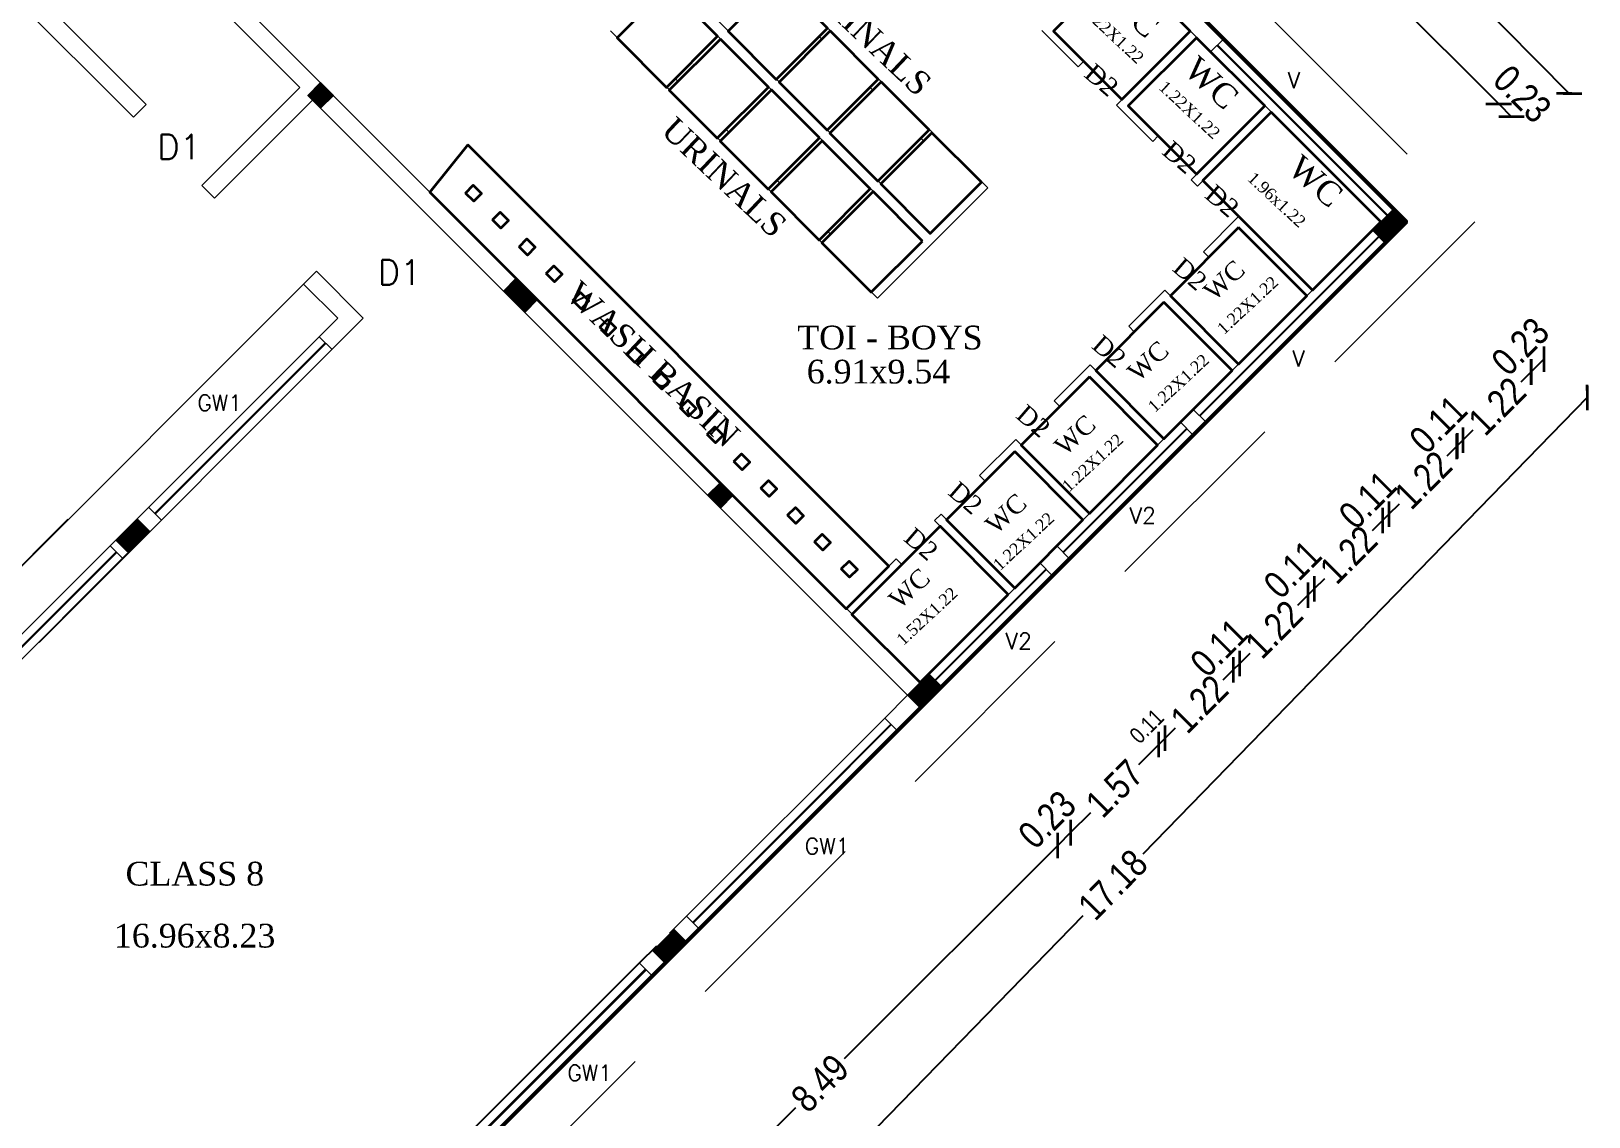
# Model space of a CAD drawing. Header units: metres. Extents: x 43 to 977, y 102 to 459.
# Drawn here: x 578.72 to 598.4, y 227.75 to 241.46 of the extents above; entities that cross this region are included whole.
import ezdxf

# ---------------------------------------------------------------- set-up
doc = ezdxf.new("R2010")
doc.units = ezdxf.units.M
doc.header["$MEASUREMENT"] = 0
doc.header["$PDMODE"] = 3
doc.linetypes.add('HIDDEN', pattern=[0.375, 0.25, -0.125])
doc.layers.get('0').update_dxf_attribs({"lineweight": 0})
doc.layers.get('Defpoints').update_dxf_attribs({"lineweight": 0})
doc.layers.add('BLK_1_FLR_1_BLT_UP_AREA_EXISTING', color=10, linetype='Continuous')
for name, color, linetype, lineweight in [('BLK_1_FLR_1_URINAL', 4, 'Continuous', 35), ('BLK_1_FLR_1_WASH', 4, 'Continuous', 35), ('BLK_1_FLR_1_WATER_CLOSET', 4, 'Continuous', 35), ('Column', 1, 'Continuous', 0), ('fence', 15, 'Continuous', 0), ('hatch', 7, 'Continuous', 0), ('ILAND', 7, 'Continuous', 0), ('TEXT', 130, 'Continuous', 0), ('WALL', 7, 'Continuous', 0), ('WIN', 13, 'Continuous', 0)]:
    doc.layers.add(name, color=color, linetype=linetype, lineweight=lineweight)
doc.styles.get("Standard").update_dxf_attribs({"font": 'romans.shx'})
doc.styles.add('style2', font='romantic.ttf')
doc.styles.add('visa', font='swissc.ttf')
doc.dimstyles.new('o3', dxfattribs={"dimscale": 0.23, "dimtxt": 0.9, "dimasz": 1, "dimexe": 5, "dimexo": 9, "dimgap": 0.23, "dimtad": 0, "dimzin": 3, "dimdsep": 46, "dimtxsty": 'visa', "dimblk": 'ARCHTICK', "dimcen": 0.09, "dimse1": 1, "dimse2": 1, "dimclrd": 7, "dimclre": 256, "dimclrt": 7, "dimadec": 0, "dimazin": 0, "dimtfac": 0.23, "dimtofl": 0, "dimtmove": 2, "dimatfit": 1, "dimldrblk": 'ARCHTICK', "dimfxl": 0, "dimtolj": 1, "dimtzin": 0, "dimarcsym": 0})
pattern_1 = [(315, (2160.6142193, 5603.678033), (0.0022447263868, 0.0022447263868), [])]

# ---------------------------------------------------------------- blocks, each defined once
blk = doc.blocks.new('_ArchTick')
at = {"color": 0, "const_width": 0.15}
blk.add_lwpolyline([(-0.5, -0.5), (0.5, 0.5)], dxfattribs=at)
blk = doc.blocks.new('*D221')
at = {"layer": 'Defpoints', "color": 0, "lineweight": 30}
for p in [(585.953, 246.311), (597.259, 240.538), (594.918, 238.196)]:
    blk.add_point(p, dxfattribs=at)
at = {"layer": 'WALL', "color": 7, "lineweight": -2}
for p, q in [((588.719, 249.077), (592.608, 245.189)), ((597.259, 240.538), (593.371, 244.426))]:
    blk.add_line(p, q, dxfattribs=at)
at = {"layer": 'WALL', "color": 7, "lineweight": -2, "xscale": 0.23, "yscale": 0.23, "zscale": 0.23}
for p, rotation in [((588.719, 249.077), 135.0000000061167), ((597.259, 240.538), 315.0000000061167)]:
    blk.add_blockref('_ArchTick', p, dxfattribs=dict(at, rotation=rotation))
at = {"layer": 'WALL', "color": 7, "insert": (592.989, 244.807), "char_height": 0.345, "attachment_point": 5, "rotation": 315, "style": 'visa'}
blk.add_mtext('\\A1;12.08', dxfattribs=at)
blk = doc.blocks.new('*D222')
at = {"layer": 'Defpoints', "color": 0, "lineweight": 30}
for p in [(597.421, 240.376), (594.918, 238.196), (595.079, 238.035)]:
    blk.add_point(p, dxfattribs=at)
at = {"layer": 'WALL', "color": 7, "lineweight": -2}
blk.add_line((597.259, 240.538), (597.421, 240.376), dxfattribs=at)
at = {"layer": 'WALL', "color": 7, "lineweight": -2, "xscale": 0.23, "yscale": 0.23, "zscale": 0.23}
for p, rotation in [((597.259, 240.538), 135.0000000061167), ((597.421, 240.376), 315.0000000061167)]:
    blk.add_blockref('_ArchTick', p, dxfattribs=dict(at, rotation=rotation))
at = {"layer": 'WALL', "color": 7, "insert": (597.557, 240.664), "char_height": 0.345, "attachment_point": 5, "rotation": 315, "style": 'visa'}
blk.add_mtext('\\A1;0.23', dxfattribs=at)
blk = doc.blocks.new('*D223')
at = {"layer": 'Defpoints', "color": 0, "lineweight": 30}
for p in [(569.811, 263.623), (598.148, 240.67), (595.255, 237.818)]:
    blk.add_point(p, dxfattribs=at)
at = {"layer": 'WALL', "color": 7, "lineweight": -2}
for p, q in [((572.704, 266.476), (585.041, 253.963)), ((598.148, 240.67), (585.81, 253.183))]:
    blk.add_line(p, q, dxfattribs=at)
at = {"layer": 'WALL', "color": 7, "lineweight": -2, "xscale": 0.23, "yscale": 0.23, "zscale": 0.23}
for p, rotation in [((572.704, 266.476), 134.5962407876201), ((598.148, 240.67), 314.5962407876201)]:
    blk.add_blockref('_ArchTick', p, dxfattribs=dict(at, rotation=rotation))
at = {"layer": 'WALL', "color": 7, "insert": (585.426, 253.573), "char_height": 0.345, "attachment_point": 5, "rotation": 314.5962, "style": 'visa'}
blk.add_mtext('\\A1;36.24', dxfattribs=at)
blk = doc.blocks.new('*D579')
at = {"layer": 'Defpoints', "color": 0, "lineweight": 30}
for p in [(595.557, 239.266), (595.718, 239.427), (597.831, 237.315)]:
    blk.add_point(p, dxfattribs=at)
at = {"layer": 'WALL', "color": 7, "lineweight": -2}
blk.add_line((597.669, 237.153), (597.831, 237.315), dxfattribs=at)
at = {"layer": 'WALL', "color": 7, "lineweight": -2, "xscale": 0.23, "yscale": 0.23, "zscale": 0.23}
for p, rotation in [((597.831, 237.315), 45.00000000385901), ((597.669, 237.153), 225.000000003859)]:
    blk.add_blockref('_ArchTick', p, dxfattribs=dict(at, rotation=rotation))
at = {"layer": 'WALL', "color": 7, "insert": (597.532, 237.475), "char_height": 0.345, "attachment_point": 5, "rotation": 45, "style": 'visa'}
blk.add_mtext('\\A1;0.23', dxfattribs=at)
blk = doc.blocks.new('*D580')
at = {"layer": 'Defpoints', "color": 0, "lineweight": 30}
for p in [(595.637, 239.185), (594.768, 238.33), (596.807, 236.291)]:
    blk.add_point(p, dxfattribs=at)
at = {"layer": 'WALL', "color": 7, "lineweight": -2}
for p, q in [((597.669, 237.153), (597.538, 237.023)), ((596.807, 236.291), (596.938, 236.422))]:
    blk.add_line(p, q, dxfattribs=at)
at = {"layer": 'WALL', "color": 7, "lineweight": -2, "xscale": 0.23, "yscale": 0.23, "zscale": 0.23}
for p, rotation in [((597.669, 237.153), 45.00000000405316), ((596.807, 236.291), 225.0000000040532)]:
    blk.add_blockref('_ArchTick', p, dxfattribs=dict(at, rotation=rotation))
at = {"layer": 'WALL', "color": 7, "insert": (597.238, 236.722), "char_height": 0.345, "attachment_point": 5, "rotation": 45, "style": 'visa'}
blk.add_mtext('\\A1;1.22', dxfattribs=at)
blk = doc.blocks.new('*D581')
at = {"layer": 'Defpoints', "color": 0, "lineweight": 30}
for p in [(594.768, 238.33), (594.689, 238.252), (596.728, 236.213)]:
    blk.add_point(p, dxfattribs=at)
at = {"layer": 'WALL', "color": 7, "lineweight": -2}
blk.add_line((596.807, 236.291), (596.728, 236.213), dxfattribs=at)
at = {"layer": 'WALL', "color": 7, "lineweight": -2, "xscale": 0.23, "yscale": 0.23, "zscale": 0.23}
for p, rotation in [((596.728, 236.213), 225.0000000040532), ((596.807, 236.291), 45.00000000405316)]:
    blk.add_blockref('_ArchTick', p, dxfattribs=dict(at, rotation=rotation))
at = {"layer": 'WALL', "color": 7, "insert": (596.496, 236.49), "char_height": 0.345, "attachment_point": 5, "rotation": 45, "style": 'visa'}
blk.add_mtext('\\A1;0.11', dxfattribs=at)
blk = doc.blocks.new('*D582')
at = {"layer": 'Defpoints', "color": 0, "lineweight": 30}
for p in [(594.696, 238.259), (593.834, 237.397), (595.873, 235.358)]:
    blk.add_point(p, dxfattribs=at)
at = {"layer": 'WALL', "color": 7, "lineweight": -2}
for p, q in [((596.735, 236.22), (596.604, 236.089)), ((595.873, 235.358), (596.004, 235.488))]:
    blk.add_line(p, q, dxfattribs=at)
at = {"layer": 'WALL', "color": 7, "lineweight": -2, "xscale": 0.23, "yscale": 0.23, "zscale": 0.23}
for p, rotation in [((596.735, 236.22), 45.00000000405316), ((595.873, 235.358), 225.0000000040532)]:
    blk.add_blockref('_ArchTick', p, dxfattribs=dict(at, rotation=rotation))
at = {"layer": 'WALL', "color": 7, "insert": (596.304, 235.789), "char_height": 0.345, "attachment_point": 5, "rotation": 45, "style": 'visa'}
blk.add_mtext('\\A1;1.22', dxfattribs=at)
blk = doc.blocks.new('*D583')
at = {"layer": 'Defpoints', "color": 0, "lineweight": 30}
for p in [(593.753, 237.316), (593.834, 237.397), (595.792, 235.277)]:
    blk.add_point(p, dxfattribs=at)
at = {"layer": 'WALL', "color": 7, "lineweight": -2}
blk.add_line((595.873, 235.358), (595.792, 235.277), dxfattribs=at)
at = {"layer": 'WALL', "color": 7, "lineweight": -2, "xscale": 0.23, "yscale": 0.23, "zscale": 0.23}
for p, rotation in [((595.873, 235.358), 45.00000000405316), ((595.792, 235.277), 225.0000000040532)]:
    blk.add_blockref('_ArchTick', p, dxfattribs=dict(at, rotation=rotation))
at = {"layer": 'WALL', "color": 7, "insert": (595.605, 235.537), "char_height": 0.345, "attachment_point": 5, "rotation": 45, "style": 'visa'}
blk.add_mtext('\\A1;0.11', dxfattribs=at)
blk = doc.blocks.new('*D584')
at = {"layer": 'Defpoints', "color": 0, "lineweight": 30}
for p in [(593.753, 237.316), (592.891, 236.454), (594.93, 234.415)]:
    blk.add_point(p, dxfattribs=at)
at = {"layer": 'WALL', "color": 7, "lineweight": -2}
for p, q in [((595.792, 235.277), (595.662, 235.146)), ((594.93, 234.415), (595.061, 234.546))]:
    blk.add_line(p, q, dxfattribs=at)
at = {"layer": 'WALL', "color": 7, "lineweight": -2, "xscale": 0.23, "yscale": 0.23, "zscale": 0.23}
for p, rotation in [((595.792, 235.277), 45.00000000405316), ((594.93, 234.415), 225.0000000040532)]:
    blk.add_blockref('_ArchTick', p, dxfattribs=dict(at, rotation=rotation))
at = {"layer": 'WALL', "color": 7, "insert": (595.361, 234.846), "char_height": 0.345, "attachment_point": 5, "rotation": 45, "style": 'visa'}
blk.add_mtext('\\A1;1.22', dxfattribs=at)
blk = doc.blocks.new('*D585')
at = {"layer": 'Defpoints', "color": 0, "lineweight": 30}
for p in [(592.811, 236.373), (592.891, 236.454), (594.85, 234.334)]:
    blk.add_point(p, dxfattribs=at)
at = {"layer": 'WALL', "color": 7, "lineweight": -2}
blk.add_line((594.93, 234.415), (594.85, 234.334), dxfattribs=at)
at = {"layer": 'WALL', "color": 7, "lineweight": -2, "xscale": 0.23, "yscale": 0.23, "zscale": 0.23}
for p, rotation in [((594.93, 234.415), 45.00000000405316), ((594.85, 234.334), 225.0000000040532)]:
    blk.add_blockref('_ArchTick', p, dxfattribs=dict(at, rotation=rotation))
at = {"layer": 'WALL', "color": 7, "insert": (594.655, 234.659), "char_height": 0.345, "attachment_point": 5, "rotation": 45, "style": 'visa'}
blk.add_mtext('\\A1;0.11', dxfattribs=at)
blk = doc.blocks.new('*D586')
at = {"layer": 'Defpoints', "color": 0, "lineweight": 30}
for p in [(592.811, 236.373), (591.949, 235.511), (593.988, 233.472)]:
    blk.add_point(p, dxfattribs=at)
at = {"layer": 'WALL', "color": 7, "lineweight": -2}
for p, q in [((594.85, 234.334), (594.719, 234.203)), ((593.988, 233.472), (594.118, 233.603))]:
    blk.add_line(p, q, dxfattribs=at)
at = {"layer": 'WALL', "color": 7, "lineweight": -2, "xscale": 0.23, "yscale": 0.23, "zscale": 0.23}
for p, rotation in [((594.85, 234.334), 45.00000000405316), ((593.988, 233.472), 225.0000000040532)]:
    blk.add_blockref('_ArchTick', p, dxfattribs=dict(at, rotation=rotation))
at = {"layer": 'WALL', "color": 7, "insert": (594.419, 233.903), "char_height": 0.345, "attachment_point": 5, "rotation": 45, "style": 'visa'}
blk.add_mtext('\\A1;1.22', dxfattribs=at)
blk = doc.blocks.new('*D587')
at = {"layer": 'Defpoints', "color": 0, "lineweight": 30}
for p in [(591.868, 235.43), (591.949, 235.511), (593.907, 233.391)]:
    blk.add_point(p, dxfattribs=at)
at = {"layer": 'WALL', "color": 7, "lineweight": -2}
blk.add_line((593.988, 233.472), (593.907, 233.391), dxfattribs=at)
at = {"layer": 'WALL', "color": 7, "lineweight": -2, "xscale": 0.23, "yscale": 0.23, "zscale": 0.23}
for p, rotation in [((593.907, 233.391), 225.0000000040532), ((593.988, 233.472), 45.00000000405316)]:
    blk.add_blockref('_ArchTick', p, dxfattribs=dict(at, rotation=rotation))
at = {"layer": 'WALL', "color": 7, "insert": (593.728, 233.67), "char_height": 0.345, "attachment_point": 5, "rotation": 45, "style": 'visa'}
blk.add_mtext('\\A1;0.11', dxfattribs=at)
blk = doc.blocks.new('*D588')
at = {"layer": 'Defpoints', "color": 0, "lineweight": 30}
for p in [(591.868, 235.43), (591.006, 234.568), (593.045, 232.529)]:
    blk.add_point(p, dxfattribs=at)
at = {"layer": 'WALL', "color": 7, "lineweight": -2}
for p, q in [((593.907, 233.391), (593.776, 233.26)), ((593.045, 232.529), (593.176, 232.66))]:
    blk.add_line(p, q, dxfattribs=at)
at = {"layer": 'WALL', "color": 7, "lineweight": -2, "xscale": 0.23, "yscale": 0.23, "zscale": 0.23}
for p, rotation in [((593.907, 233.391), 45.00000000405316), ((593.045, 232.529), 225.0000000040532)]:
    blk.add_blockref('_ArchTick', p, dxfattribs=dict(at, rotation=rotation))
at = {"layer": 'WALL', "color": 7, "insert": (593.476, 232.96), "char_height": 0.345, "attachment_point": 5, "rotation": 45, "style": 'visa'}
blk.add_mtext('\\A1;1.22', dxfattribs=at)
blk = doc.blocks.new('*D589')
at = {"layer": 'Defpoints', "color": 0, "lineweight": 30, "ltscale": 20}
for p in [(591.006, 234.568), (590.925, 234.488), (592.964, 232.448)]:
    blk.add_point(p, dxfattribs=at)
at = {"layer": 'TEXT', "color": 7, "lineweight": -2, "ltscale": 20}
blk.add_line((593.045, 232.529), (592.964, 232.448), dxfattribs=at)
at = {"layer": 'TEXT', "color": 7, "lineweight": -2, "ltscale": 20, "xscale": 0.23, "yscale": 0.23, "zscale": 0.23}
for p, rotation in [((592.964, 232.448), 225.0000000040532), ((593.045, 232.529), 45.00000000405316)]:
    blk.add_blockref('_ArchTick', p, dxfattribs=dict(at, rotation=rotation))
at = {"layer": 'TEXT', "color": 7, "ltscale": 20, "insert": (592.813, 232.678), "char_height": 0.207, "attachment_point": 5, "rotation": 45, "style": 'visa'}
blk.add_mtext('\\A1;0.11', dxfattribs=at)
blk = doc.blocks.new('*D590')
at = {"layer": 'Defpoints', "color": 0, "lineweight": 30}
for p in [(590.925, 234.488), (589.812, 233.374), (591.851, 231.335)]:
    blk.add_point(p, dxfattribs=at)
at = {"layer": 'WALL', "color": 7, "lineweight": -2}
for p, q in [((592.964, 232.448), (592.708, 232.193)), ((591.851, 231.335), (592.106, 231.591))]:
    blk.add_line(p, q, dxfattribs=at)
at = {"layer": 'WALL', "color": 7, "lineweight": -2, "xscale": 0.23, "yscale": 0.23, "zscale": 0.23}
for p, rotation in [((592.964, 232.448), 45.00000000405316), ((591.851, 231.335), 225.0000000040532)]:
    blk.add_blockref('_ArchTick', p, dxfattribs=dict(at, rotation=rotation))
at = {"layer": 'WALL', "color": 7, "insert": (592.407, 231.892), "char_height": 0.345, "attachment_point": 5, "rotation": 45, "style": 'visa'}
blk.add_mtext('\\A1;1.57', dxfattribs=at)
blk = doc.blocks.new('*D591')
at = {"layer": 'Defpoints', "color": 0, "lineweight": 30}
for p in [(589.812, 233.374), (589.65, 233.213), (591.689, 231.173)]:
    blk.add_point(p, dxfattribs=at)
at = {"layer": 'WALL', "color": 7, "lineweight": -2}
blk.add_line((591.851, 231.335), (591.689, 231.173), dxfattribs=at)
at = {"layer": 'WALL', "color": 7, "lineweight": -2, "xscale": 0.23, "yscale": 0.23, "zscale": 0.23}
for p, rotation in [((591.851, 231.335), 45.00000000405316), ((591.689, 231.173), 225.0000000040532)]:
    blk.add_blockref('_ArchTick', p, dxfattribs=dict(at, rotation=rotation))
at = {"layer": 'WALL', "color": 7, "insert": (591.555, 231.499), "char_height": 0.345, "attachment_point": 5, "rotation": 45, "style": 'visa'}
blk.add_mtext('\\A1;0.23', dxfattribs=at)
blk = doc.blocks.new('*D592')
at = {"layer": 'Defpoints', "color": 0, "lineweight": 30}
for p in [(589.65, 233.213), (583.948, 226.902), (585.683, 225.167)]:
    blk.add_point(p, dxfattribs=at)
at = {"layer": 'WALL', "color": 7, "lineweight": -2}
for p, q in [((591.689, 231.173), (588.991, 228.476)), ((585.683, 225.167), (588.381, 227.865))]:
    blk.add_line(p, q, dxfattribs=at)
at = {"layer": 'WALL', "color": 7, "lineweight": -2, "xscale": 0.23, "yscale": 0.23, "zscale": 0.23}
for p, rotation in [((591.689, 231.173), 45.00000000405316), ((585.683, 225.167), 225.0000000040532)]:
    blk.add_blockref('_ArchTick', p, dxfattribs=dict(at, rotation=rotation))
at = {"layer": 'WALL', "color": 7, "insert": (588.686, 228.17), "char_height": 0.345, "attachment_point": 5, "rotation": 45, "style": 'visa'}
blk.add_mtext('\\A1;8.49', dxfattribs=at)
blk = doc.blocks.new('*D593')
at = {"layer": 'Defpoints', "color": 0, "lineweight": 30}
for p in [(595.934, 239.212), (598.378, 236.832), (583.948, 226.902)]:
    blk.add_point(p, dxfattribs=at)
at = {"layer": 'WALL', "color": 7, "lineweight": -2}
for p, q in [((598.378, 236.832), (592.762, 231.063)), ((586.393, 224.522), (592.009, 230.29))]:
    blk.add_line(p, q, dxfattribs=at)
at = {"layer": 'WALL', "color": 7, "lineweight": -2, "xscale": 0.23, "yscale": 0.23, "zscale": 0.23}
for p, rotation in [((598.378, 236.832), 45.76370791431126), ((586.393, 224.522), 225.7637079143113)]:
    blk.add_blockref('_ArchTick', p, dxfattribs=dict(at, rotation=rotation))
at = {"layer": 'WALL', "color": 7, "insert": (592.385, 230.677), "char_height": 0.345, "attachment_point": 5, "rotation": 45.7637, "style": 'visa'}
blk.add_mtext('\\A1;17.18', dxfattribs=at)

msp = doc.modelspace()

# ---------------------------------------------------------------- hatches: boundary and pattern name
at = {"layer": 'hatch'}
h = msp.add_hatch(dxfattribs=at)
h.set_pattern_fill('ANSI31', color=256, scale=0.025396, angle=90, style=0)
h.set_pattern_definition([(135, (5952.985331, 1811.306921), (0.0022447263868, 0.0022447263868), [])])
h.paths.add_polyline_path([(582.53935, 240.64639), (582.37773, 240.80801), (582.21611, 240.64639), (582.37773, 240.48477)])
h = msp.add_hatch(dxfattribs=at)
h.set_pattern_fill('ANSI31', color=256, scale=0.025396, angle=90, style=0)
h.set_pattern_definition([(315, (2166.4864235, 5609.5502372), (0.0022447263868, 0.0022447263868), [])])
h.paths.add_polyline_path([(596.09525, 239.05038), (595.93363, 239.21201), (595.66427, 238.94264), (595.82589, 238.78102)])
h = msp.add_hatch(dxfattribs=at)
h.set_pattern_fill('ANSI31', color=256, scale=0.025396, angle=180, style=0)
h.set_pattern_definition([(225, (5955.456775, -1332.4855942), (0.0022447263868, -0.0022447263868), [])])
h.paths.add_polyline_path([(584.95692, 237.90557), (585.11854, 238.06719), (584.84918, 238.33656), (584.68756, 238.17494)])
h = msp.add_hatch(dxfattribs=at)
h.set_pattern_fill('ANSI31', color=256, scale=0.025396, angle=90, style=0)
h.set_pattern_definition([(315, (2158.088902, 5606.20335), (0.0022447263868, 0.0022447263868), [])])
h.paths.add_polyline_path([(587.42837, 235.43413), (587.58999, 235.59575), (587.42837, 235.75737), (587.26675, 235.59575)])
h = msp.add_hatch(dxfattribs=at)
h.set_pattern_fill('ANSI31', color=256, scale=0.025396, angle=90, style=0)
h.set_pattern_definition([(135, (-990.5994682, -5135.4698792), (-0.0022447263868, -0.0022447263868), [])])
h.paths.add_polyline_path([(579.7917, 235.02997), (579.95332, 234.86835), (580.22269, 235.13772), (580.06107, 235.29934)])
h = msp.add_hatch(dxfattribs=at)
h.set_pattern_fill('ANSI31', color=256, scale=0.025396, angle=90, style=0)
h.set_pattern_definition(pattern_1)
h.paths.add_polyline_path([(590.22305, 233.17818), (590.06143, 233.3398), (589.79206, 233.07043), (589.95368, 232.90881)])
h = msp.add_hatch(dxfattribs=at)
h.set_pattern_fill('ANSI31', color=256, scale=0.025396, angle=90, style=0)
h.set_pattern_definition(pattern_1)
h.paths.add_polyline_path([(590.22305, 233.17818), (590.06143, 233.3398), (589.79206, 233.07043), (589.95368, 232.90881)])
h = msp.add_hatch(dxfattribs=at)
h.set_pattern_fill('ANSI31', color=256, scale=0.025396, angle=90, style=0)
h.set_pattern_definition([(135, (-983.8146398, -5140.6592796), (-0.0022447263868, -0.0022447263868), [])])
h.paths.add_polyline_path([(586.57653, 229.84057), (586.73815, 229.67895), (587.00752, 229.94832), (586.8459, 230.10994)])

# ---------------------------------------------------------------- linework, layer by layer
at = {"layer": 'BLK_1_FLR_1_BLT_UP_AREA_EXISTING', "color": 26, "lineweight": 50}
msp.add_lwpolyline([(544.84303, 239.04831), (570.46811, 264.67339), (596.09318, 239.04831), (583.94261, 226.89774)], dxfattribs=at)
at = {"layer": 'BLK_1_FLR_1_URINAL', "color": 235, "lineweight": 35, "ltscale": 20}
for points in [[(586.76885, 242.01793), (586.12237, 241.37144), (586.74681, 240.74701), (587.39329, 241.39349)], [(588.17356, 242.10193), (587.52708, 241.45545), (588.13356, 240.84898), (588.78004, 241.49546)], [(588.81595, 241.45954), (588.16947, 240.81306), (588.77595, 240.20659), (589.42243, 240.85307)], [(587.4292, 241.35758), (586.78272, 240.7111), (587.3892, 240.10462), (588.03568, 240.7511)], [(588.67807, 240.10871), (588.07159, 240.71518), (587.42511, 240.0687), (588.03159, 239.46223)], [(589.45834, 240.81715), (588.81186, 240.17067), (589.41834, 239.56419), (590.06482, 240.21068)], [(589.32046, 239.46632), (588.71399, 240.07279), (588.0675, 239.42631), (588.67398, 238.81984)], [(590.10074, 240.17476), (589.45425, 239.52828), (590.07869, 238.90385), (590.72517, 239.55033)], [(589.98081, 238.80597), (589.35638, 239.4304), (588.7099, 238.78392), (589.33433, 238.15949)]]:
    msp.add_lwpolyline(points, close=True, dxfattribs=at)
at = {"layer": 'BLK_1_FLR_1_WASH', "color": 55, "lineweight": 35, "ltscale": 20}
msp.add_lwpolyline([(584.23791, 240.02031), (583.75844, 239.42231), (589.01738, 234.16336), (589.55612, 234.7021)], close=True, dxfattribs=at)
at = {"layer": 'BLK_1_FLR_1_WASH', "color": 60, "lineweight": 35}
for points in [[(584.20851, 239.41338), (584.3061, 239.51097), (584.41112, 239.40595), (584.31353, 239.30836)], [(584.54756, 239.07433), (584.64515, 239.17192), (584.75016, 239.0669), (584.65258, 238.96932)], [(584.88661, 238.73529), (584.98419, 238.83287), (585.08921, 238.72785), (584.99163, 238.63027)], [(585.22566, 238.39624), (585.32324, 238.49382), (585.42826, 238.3888), (585.33068, 238.29122)], [(585.56471, 238.05719), (585.66229, 238.15477), (585.76731, 238.04976), (585.66972, 237.95217)], [(585.90375, 237.71814), (586.00134, 237.81572), (586.10636, 237.71071), (586.00877, 237.61312)], [(586.2428, 237.37909), (586.34039, 237.47668), (586.4454, 237.37166), (586.34782, 237.27407)], [(586.58185, 237.04004), (586.67944, 237.13763), (586.78445, 237.03261), (586.68687, 236.93503)], [(586.9209, 236.701), (587.01848, 236.79858), (587.1235, 236.69356), (587.02592, 236.59598)], [(587.25995, 236.36195), (587.35753, 236.45953), (587.46255, 236.35451), (587.36497, 236.25693)], [(587.599, 236.0229), (587.69658, 236.12048), (587.8016, 236.01547), (587.70401, 235.91788)], [(587.93804, 235.68385), (588.03563, 235.78143), (588.14065, 235.67642), (588.04306, 235.57883)], [(588.27709, 235.3448), (588.37468, 235.44239), (588.47969, 235.33737), (588.38211, 235.23979)], [(588.61614, 235.00575), (588.71373, 235.10334), (588.81874, 234.99832), (588.72116, 234.90074)], [(588.95519, 234.66671), (589.05277, 234.76429), (589.15779, 234.65927), (589.06021, 234.56169)]]:
    msp.add_lwpolyline(points, close=True, dxfattribs=at)
at = {"layer": 'BLK_1_FLR_1_WATER_CLOSET', "color": 1, "lineweight": 35, "ltscale": 20}
for points in [[(592.49943, 242.31797), (591.63746, 241.456), (592.01457, 241.07889), (592.49943, 240.59402), (593.36141, 241.456)], [(593.44222, 241.37519), (592.58024, 240.51321), (592.95736, 240.1361), (593.44222, 239.65124), (594.30419, 240.51321)], [(594.385, 240.4324), (593.52303, 239.57043), (594.90754, 238.18591), (595.76952, 239.04789)], [(593.97374, 238.97606), (593.11176, 238.11408), (593.97374, 237.25211), (594.83571, 238.11408)], [(593.03095, 238.03327), (592.16898, 237.1713), (593.03095, 236.30932), (593.89293, 237.1713)], [(592.08817, 237.09049), (591.22619, 236.22851), (592.08817, 235.36654), (592.95014, 236.22851)], [(591.14538, 236.1477), (590.28341, 235.28573), (591.14538, 234.42375), (592.00736, 235.28573)], [(591.06457, 234.34294), (590.2026, 235.20492), (589.08921, 234.09153), (589.95119, 233.22956)]]:
    msp.add_lwpolyline(points, close=True, dxfattribs=at)
at = {"layer": 'Column'}
for points in [[(582.21611, 240.64639), (582.37773, 240.80801), (582.53935, 240.64639), (582.37773, 240.48477), (582.21611, 240.64639)], [(595.82589, 238.78102), (596.09525, 239.05038), (595.93363, 239.21201), (595.66427, 238.94264), (595.82589, 238.78102)], [(584.68756, 238.17494), (584.95692, 237.90557), (585.11854, 238.06719), (584.84918, 238.33656), (584.68756, 238.17494)], [(587.42837, 235.43413), (587.58999, 235.59575), (587.42837, 235.75737), (587.26675, 235.59575), (587.42837, 235.43413)], [(580.06107, 235.29934), (579.7917, 235.02997), (579.95332, 234.86835), (580.22269, 235.13772), (580.06107, 235.29934)], [(589.95368, 232.90881), (590.22305, 233.17818), (590.06143, 233.3398), (589.79206, 233.07043), (589.95368, 232.90881)], [(589.95368, 232.90881), (590.22305, 233.17818), (590.06143, 233.3398), (589.79206, 233.07043), (589.95368, 232.90881)], [(586.8459, 230.10994), (586.57653, 229.84057), (586.73815, 229.67895), (587.00752, 229.94832), (586.8459, 230.10994)]]:
    msp.add_lwpolyline(points, dxfattribs=at)
at = {"layer": 'fence', "linetype": 'HIDDEN', "ltscale": 10}
for p, q in [((570.47018, 265.53744), (596.95723, 239.05038)), ((596.95723, 239.05038), (584.8019, 226.89505))]:
    msp.add_line(p, q, dxfattribs=at)
at = {"layer": 'ILAND', "color": 5, "ltscale": 45}
msp.add_line((583.76093, 239.4248), (584.2404, 240.0228), dxfattribs=at)
at = {"layer": 'WALL'}
for p, q in [((576.94998, 243.43434), (580.01404, 240.37028)), ((587.43073, 242.85093), (590.80431, 239.47736)), ((580.87601, 242.30973), (589.95368, 233.23205)), ((580.71439, 242.14811), (582.1151, 240.7474)), ((586.1207, 241.37929), (586.76719, 242.02577)), ((589.97914, 238.81381), (586.76719, 242.02577)), ((586.86506, 242.12364), (590.07702, 238.91169)), ((578.77495, 241.93261), (580.17566, 240.5319)), ((593.19282, 241.95282), (593.78543, 241.36021)), ((593.62381, 241.19859), (593.0312, 241.7912)), ((589.41347, 238.08652), (586.03989, 241.4601)), ((591.48828, 241.46651), (591.9462, 241.00858)), ((591.64092, 241.45753), (592.01803, 241.08041)), ((592.43106, 240.52372), (593.36487, 241.45753)), ((592.43106, 240.52372), (593.36487, 241.45753)), ((586.85288, 240.8626), (587.39162, 241.40133)), ((586.8888, 240.82668), (587.42753, 241.36542)), ((588.67062, 241.39555), (588.13189, 240.85682)), ((588.70654, 241.35964), (588.1678, 240.8209)), ((588.67062, 241.39555), (588.70654, 241.35964)), ((592.58371, 240.51474), (593.44568, 241.37672)), ((592.58371, 240.51474), (593.44568, 241.37672)), ((593.62381, 241.19859), (593.78543, 241.36021)), ((591.9462, 241.00858), (592.01803, 241.08041)), ((586.85288, 240.8626), (586.8888, 240.82668)), ((582.1151, 240.7474), (580.87601, 239.50831)), ((587.49528, 240.22021), (588.03401, 240.75894)), ((587.53119, 240.18429), (588.06993, 240.72303)), ((589.31301, 240.75316), (588.77428, 240.21443)), ((589.34893, 240.71725), (588.81019, 240.17851)), ((589.31301, 240.75316), (589.34893, 240.71725)), ((580.01404, 240.37028), (580.17566, 240.5319)), ((582.27672, 240.58578), (581.03763, 239.34669)), ((592.43106, 240.52372), (592.88899, 240.0658)), ((592.58371, 240.51474), (592.96082, 240.13763)), ((593.37385, 239.58094), (594.30766, 240.51474)), ((593.37385, 239.58094), (594.30766, 240.51474)), ((593.45466, 239.50013), (594.38847, 240.43393)), ((587.49528, 240.22021), (587.53119, 240.18429)), ((588.13767, 239.57782), (588.6764, 240.11655)), ((588.17358, 239.5419), (588.71232, 240.08063)), ((589.9554, 240.11077), (589.41667, 239.57204)), ((589.99132, 240.07485), (589.45259, 239.53612)), ((589.9554, 240.11077), (589.99132, 240.07485)), ((592.88899, 240.0658), (592.96082, 240.13763)), ((584.2404, 240.0228), (589.55861, 234.70459)), ((581.03763, 239.34669), (580.87601, 239.50831)), ((588.13767, 239.57782), (588.17358, 239.5419)), ((588.78006, 238.93542), (589.31879, 239.47416)), ((590.80431, 239.47736), (589.41347, 238.08652)), ((590.7235, 239.55817), (590.07702, 238.91169)), ((595.34103, 239.48137), (595.77201, 239.05038)), ((595.50265, 239.64299), (596.09525, 239.05038)), ((588.81597, 238.89951), (589.35471, 239.43824)), ((583.70437, 239.15813), (583.86599, 238.99651)), ((593.9772, 239.12125), (593.52826, 238.6723)), ((593.9772, 239.12125), (594.91101, 238.18744)), ((588.78006, 238.93542), (588.81597, 238.89951)), ((596.09525, 239.05038), (589.66544, 232.62057)), ((596.09525, 239.05038), (589.66544, 232.62057)), ((595.77201, 239.05038), (589.95368, 233.23205)), ((595.77201, 239.05038), (589.95368, 233.23205)), ((593.9772, 238.97759), (593.60009, 238.60047)), ((593.9772, 238.97759), (594.83918, 238.11561)), ((595.66427, 238.94264), (595.82589, 238.78102)), ((589.97914, 238.81381), (589.33266, 238.16733)), ((593.52826, 238.6723), (593.60009, 238.60047)), ((582.16304, 238.26328), (582.32466, 238.4249)), ((582.91726, 237.8323), (582.32466, 238.4249)), ((582.16304, 238.26328), (578.22869, 234.32894)), ((582.59402, 237.8323), (582.16304, 238.26328)), ((593.04339, 238.18744), (592.58547, 237.72952)), ((593.03442, 238.0348), (592.6573, 237.65769)), ((593.03442, 238.0348), (593.89639, 237.17283)), ((582.59402, 237.8323), (572.67873, 227.91701)), ((582.91726, 237.8323), (578.8213, 233.73633)), ((592.58547, 237.72952), (592.6573, 237.65769)), ((582.36065, 237.59892), (582.52227, 237.4373)), ((592.10061, 237.24466), (591.64268, 236.78673)), ((592.09163, 237.09202), (591.71452, 236.7149)), ((592.09163, 237.09202), (592.95361, 236.23004)), ((592.10061, 237.24466), (593.03442, 236.31085)), ((593.23996, 236.51833), (593.40158, 236.35671)), ((593.40158, 236.67995), (593.5632, 236.51833)), ((591.15782, 236.30187), (590.6999, 235.84395)), ((591.14885, 236.14923), (590.77173, 235.77212)), ((591.14885, 236.14923), (592.01082, 235.28726)), ((591.15782, 236.30187), (592.09163, 235.36807)), ((590.6999, 235.84395), (590.77173, 235.77212)), ((580.20571, 235.44398), (580.36733, 235.28236)), ((590.21504, 235.35909), (590.13423, 235.27828)), ((590.21504, 235.35909), (591.14885, 234.42528)), ((579.18454, 235.2943), (572.24299, 228.35275)), ((590.13423, 235.27828), (591.06803, 234.34447)), ((579.71858, 234.95685), (579.8802, 234.79523)), ((591.67763, 234.956), (591.83925, 234.79438)), ((579.93877, 234.86331), (572.8356, 227.76014)), ((589.64937, 234.79342), (589.02084, 234.16489)), ((589.64937, 234.79342), (589.7212, 234.72159)), ((591.46214, 234.74051), (591.62376, 234.57889)), ((589.7212, 234.72159), (589.09268, 234.09306)), ((590.06118, 233.33955), (590.2228, 233.17793)), ((589.50382, 232.78219), (589.66544, 232.62057)), ((589.50382, 232.78219), (589.66544, 232.62057)), ((586.57653, 229.51733), (587.16914, 230.10994))]:
    msp.add_line(p, q, dxfattribs=at)
at = {"layer": 'WALL', "ltscale": 20}
for p, q in [((593.37385, 239.58094), (593.45466, 239.50013)), ((593.04339, 238.18744), (593.97623, 237.2546)), ((591.64268, 236.78673), (591.71452, 236.7149))]:
    msp.add_line(p, q, dxfattribs=at)
at = {"layer": 'WALL', "color": 7}
for points in [[(582.27672, 240.58578), (583.70437, 239.15813)], [(583.86599, 238.99651), (589.79206, 233.07043), (589.50382, 232.78219)], [(587.16914, 230.10994), (587.00035, 230.27872), (586.78486, 230.06323)], [(586.61907, 229.90695), (586.40358, 229.69146), (586.57236, 229.52268)], [(586.62324, 229.90161), (586.40775, 229.68612), (586.57653, 229.51733)]]:
    msp.add_lwpolyline(points, dxfattribs=at)
at = {"layer": 'WIN', "color": 7}
for p, q in [((593.78543, 241.36021), (595.50265, 239.64299)), ((595.34103, 239.48137), (593.62381, 241.19859)), ((580.22269, 235.13772), (578.8213, 233.73633)), ((587.00035, 230.27872), (589.50382, 232.78219)), ((587.16914, 230.10994), (589.66544, 232.62057)), ((584.20448, 227.49236), (586.40358, 229.69146)), ((584.20864, 227.48701), (586.40775, 229.68612)), ((584.3661, 227.33074), (586.57236, 229.52268)), ((584.37026, 227.32539), (586.57653, 229.51733))]:
    msp.add_line(p, q, dxfattribs=at)
at = {"layer": 'WIN', "const_width": 0.0254}
for points in [[(593.70462, 241.2794), (595.85282, 239.1312)], [(595.74508, 238.86183), (593.48239, 236.59914)], [(582.44146, 237.51811), (580.28652, 235.36317)], [(593.32077, 236.43752), (591.75844, 234.87519)], [(579.79939, 234.87604), (577.64445, 232.7211)], [(591.54295, 234.6597), (590.14199, 233.25874)], [(589.58463, 232.70138), (587.08116, 230.19791)], [(586.48439, 229.61065), (584.28529, 227.41155)], [(586.48856, 229.60531), (584.28945, 227.4062)]]:
    msp.add_lwpolyline(points, dxfattribs=at)

# ---------------------------------------------------------------- texts
at = {"layer": 'TEXT', "color": 4, "style": 'style2'}
for s, height, rotation, p in [('URINALS', 0.3, 316.593219, (588.48957, 241.96636)), ('WC', 0.3, 316.979851, (592.27184, 241.84794)), ('1.22X1.22', 0.15, 316.979851, (591.99217, 241.68693)), ('D2', 0.23, 319.200057, (592.00829, 240.89255)), ('WC', 0.3, 316.979851, (593.26323, 240.94326)), ('1.22X1.22', 0.15, 316.979851, (592.95433, 240.73445)), ('URINALS', 0.3, 316.593219, (586.66161, 240.17854)), ('D2', 0.23, 319.200057, (592.99147, 239.91578)), ('WC', 0.3, 318.885789, (594.57365, 239.68938)), ('1.96x1.22', 0.15, 316.979851, (594.07404, 239.58333)), ('D2', 0.23, 319.200057, (593.53125, 239.36555)), ('D2', 0.23, 319.200057, (593.12467, 238.44143)), ('WC', 0.23, 42.890791, (593.66479, 238.03637)), ('WASH BASIN', 0.3, 316.593219, (585.45421, 238.10681)), ('1.22X1.22', 0.15, 42.890791, (593.78782, 237.61608)), ('D2', 0.23, 319.200057, (592.10418, 237.46505)), ('WC', 0.23, 42.890791, (592.70348, 237.01646)), ('1.22X1.22', 0.15, 42.890791, (592.91399, 236.63171)), ('D2', 0.23, 319.200057, (591.14617, 236.58527)), ('WC', 0.23, 42.890791, (591.78027, 236.08224)), ('1.22X1.22', 0.15, 42.890791, (591.82927, 235.62692)), ('D2', 0.23, 319.200057, (590.2892, 235.61404)), ('WC', 0.23, 42.890791, (590.90815, 235.08941)), ('1.22X1.22', 0.15, 42.890791, (590.95715, 234.6341)), ('D2', 0.23, 319.200057, (589.72935, 235.03194)), ('WC', 0.23, 42.890791, (589.68841, 234.14409)), ('1.52X1.22', 0.15, 42.890791, (589.73741, 233.68878))]:
    msp.add_text(s, height=height, rotation=rotation, dxfattribs=at).set_placement(p)
for s, p in [('TOI - BOYS', (588.39896, 237.43834)), ('6.91x9.54', (588.51862, 237.00785)), ('CLASS 8', (579.91419, 230.66642)), ('16.96x8.23', (579.76736, 229.88383))]:
    msp.add_text(s, height=0.3, dxfattribs=at).set_placement(p)
at = {"layer": 'WALL'}
for s, height, p in [('V', 0.20317, (594.5946, 240.7377)), ('D1', 0.313036, (580.31676, 239.83951)), ('D1', 0.313036, (583.10151, 238.25565)), ('V', 0.20317, (594.65354, 237.22294)), ('GW1', 0.203169, (580.82087, 236.66088)), ('V2', 0.203169, (592.5973, 235.23786)), ('V2', 0.203169, (591.03063, 233.65342)), ('GW1', 0.203169, (588.4931, 231.06249)), ('GW1', 0.203169, (585.49446, 228.1981))]:
    msp.add_text(s, height=height, dxfattribs=at).set_placement(p)

# ---------------------------------------------------------------- dimensions: what is measured, and where the dimension line sits
at = {"layer": 'TEXT', "color": 22, "ltscale": 20}
dim = msp.add_linear_dim(base=(592.96401, 232.44849), p1=(591.00581, 234.56832), p2=(590.925, 234.48751), angle=225, dimstyle='o3', override={"dimpost": '\\X'}, dxfattribs=at)
dim.commit()
dim.dimension.update_dxf_attribs({"geometry": '*D589', "text_midpoint": (592.81349, 232.67765), "dimtype": 160})
at = {"layer": 'WALL'}
for p1, p2, distance, picture, middle in [((569.81056, 263.62347), (595.25505, 237.81781), 4.06278, '*D223', (585.4258, 253.57314)), ((583.94795, 226.90247), (595.93363, 239.21201), -3.41202, '*D593', (592.3854, 230.67695))]:
    dim = msp.add_aligned_dim(p1=p1, p2=p2, distance=distance, dimstyle='o3', override={"dimtxt": 1.5, "dimpost": '\\X'}, dxfattribs=at)
    dim.commit()
    dim.dimension.update_dxf_attribs({"geometry": picture, "text_midpoint": middle})
for base, p1, p2, angle, picture, middle in [((597.25921, 240.53758), (585.9528, 246.31064), (594.91785, 238.19622), 135, '*D221', (592.98934, 244.80744)), ((596.80699, 236.29146), (595.63733, 239.18507), (594.76797, 238.33048), 225, '*D580', (597.23797, 236.72245)), ((595.87318, 235.35766), (594.69614, 238.25865), (593.83416, 237.39668), 225, '*D582', (596.30417, 235.78864)), ((594.93039, 234.41487), (593.75335, 237.31587), (592.89138, 236.45389), 225, '*D584', (595.36138, 234.84586)), ((593.98761, 233.47209), (592.81057, 236.37308), (591.94859, 235.51111), 225, '*D586', (594.4186, 233.90307)), ((593.04482, 232.5293), (591.86778, 235.4303), (591.00581, 234.56832), 225, '*D588', (593.47581, 232.96029)), ((591.85063, 231.33511), (590.925, 234.48751), (589.81161, 233.37413), 225, '*D590', (592.40732, 231.8918)), ((585.68297, 225.16745), (589.64999, 233.21251), (583.94795, 226.90247), 225, '*D592', (588.68599, 228.17047))]:
    dim = msp.add_linear_dim(base=base, p1=p1, p2=p2, angle=angle, dimstyle='o3', override={"dimtxt": 1.5, "dimpost": '\\X'}, dxfattribs=at)
    dim.commit()
    dim.dimension.update_dxf_attribs({"geometry": picture, "text_midpoint": middle})
for base, p1, p2, angle, picture, middle, dimtype in [((597.42083, 240.37596), (594.91785, 238.19622), (595.07947, 238.0346), 135, '*D222', (597.55695, 240.66429), 160), ((597.83058, 237.31506), (595.55652, 239.26588), (595.71814, 239.4275), 45, '*D579', (597.53178, 237.47464), 161), ((596.72811, 236.21258), (594.76797, 238.33048), (594.68851, 238.25218), 225, '*D581', (596.49554, 236.48965), 160), ((595.79237, 235.27685), (593.83416, 237.39668), (593.75335, 237.31587), 225, '*D583', (595.60466, 235.53746), 160), ((594.84958, 234.33406), (592.89138, 236.45389), (592.81057, 236.37308), 225, '*D585', (594.65529, 234.65887), 160), ((593.9068, 233.39128), (591.94859, 235.51111), (591.86778, 235.4303), 225, '*D587', (593.72819, 233.67015), 160), ((591.68901, 231.17349), (589.81161, 233.37413), (589.64999, 233.21251), 225, '*D591', (591.5548, 231.49856), 160)]:
    dim = msp.add_linear_dim(base=base, p1=p1, p2=p2, angle=angle, dimstyle='o3', override={"dimtxt": 1.5, "dimpost": '\\X'}, dxfattribs=at)
    dim.commit()
    dim.dimension.update_dxf_attribs({"geometry": picture, "text_midpoint": middle, "dimtype": dimtype})

doc.saveas('drawing.dxf')
